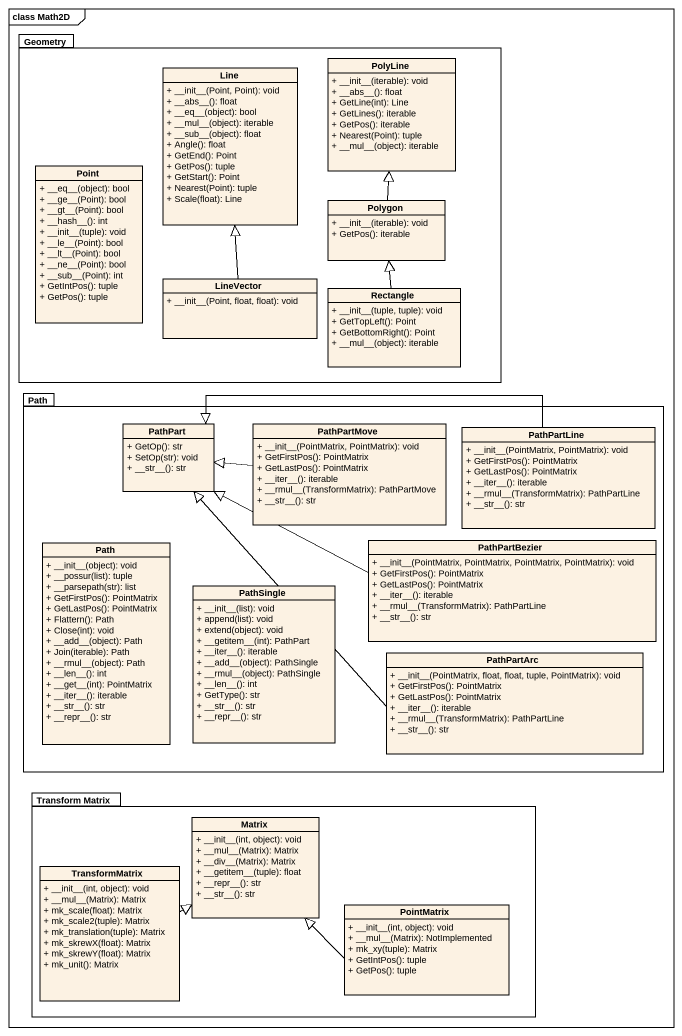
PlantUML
@startuml
mainframe class Math2D
hide circle
hide empty members
skinparam classAttributeIconSize 0
package Geometry {
  class Line {
    + ~__init~__(Point, Point): void
    + ~__abs~__(): float
    + ~__eq~__(object): bool
    + ~__mul~__(object): iterable
    + ~__sub~__(object): float
    + Angle(): float
    + GetEnd(): Point
    + GetPos(): tuple
    + GetStart(): Point
    + Nearest(Point): tuple
    + Scale(float): Line
  }
  class PolyLine {
    + ~__init~__(iterable): void
    + ~__abs~__(): float
    + GetLine(int): Line
    + GetLines(): iterable
    + GetPos(): iterable
    + Nearest(Point): tuple
    + ~__mul~__(object): iterable
  }
  class Point {
    + ~__eq~__(object): bool
    + ~__ge~__(Point): bool
    + ~__gt~__(Point): bool
    + ~__hash~__(): int
    + ~__init~__(tuple): void
    + ~__le~__(Point): bool
    + ~__lt~__(Point): bool
    + ~__ne~__(Point): bool
    + ~__sub~__(Point): int
    + GetIntPos(): tuple
    + GetPos(): tuple
  }
  class Polygon {
    + ~__init~__(iterable): void
    + GetPos(): iterable
  }
  class LineVector {
    + ~__init~__(Point, float, float): void
  }
  class "Rectangle" as Rectangle_ {
    + ~__init~__(tuple, tuple): void
    + GetTopLeft(): Point
    + GetBottomRight(): Point
    + ~__mul~__(object): iterable
  }
}
package Path {
  class PathPart {
    + GetOp(): str
    + SetOp(str): void
    + ~__str~__(): str
  }
  class PathPartMove {
    + ~__init~__(PointMatrix, PointMatrix): void
    + GetFirstPos(): PointMatrix
    + GetLastPos(): PointMatrix
    + ~__iter~__(): iterable
    + ~__rmul~__(TransformMatrix): PathPartMove
    + ~__str~__(): str
  }
  class PathPartLine {
    + ~__init~__(PointMatrix, PointMatrix): void
    + GetFirstPos(): PointMatrix
    + GetLastPos(): PointMatrix
    + ~__iter~__(): iterable
    + ~__rmul~__(TransformMatrix): PathPartLine
    + ~__str~__(): str
  }
  class "Path" as Path_2 {
    + ~__init~__(object): void
    + __possur(list): tuple
    + __parsepath(str): list
    + GetFirstPos(): PointMatrix
    + GetLastPos(): PointMatrix
    + Flattern(): Path
    + Close(int): void
    + ~__add~__(object): Path
    + Join(iterable): Path
    + ~__rmul~__(object): Path
    + ~__len~__(): int
    + ~__get~__(int): PointMatrix
    + ~__iter~__(): iterable
    + ~__str~__(): str
    + ~__repr~__(): str
  }
  class PathPartBezier {
    + ~__init~__(PointMatrix, PointMatrix, PointMatrix, PointMatrix): void
    + GetFirstPos(): PointMatrix
    + GetLastPos(): PointMatrix
    + ~__iter~__(): iterable
    + ~__rmul~__(TransformMatrix): PathPartLine
    + ~__str~__(): str
  }
  class PathSingle {
    + ~__init~__(list): void
    + append(list): void
    + extend(object): void
    + ~__getitem~__(int): PathPart
    + ~__iter~__(): iterable
    + ~__add~__(object): PathSingle
    + ~__rmul~__(object): PathSingle
    + ~__len~__(): int
    + GetType(): str
    + ~__str~__(): str
    + ~__repr~__(): str
  }
  class PathPartArc {
    + ~__init~__(PointMatrix, float, float, tuple, PointMatrix): void
    + GetFirstPos(): PointMatrix
    + GetLastPos(): PointMatrix
    + ~__iter~__(): iterable
    + ~__rmul~__(TransformMatrix): PathPartLine
    + ~__str~__(): str
  }
}
package "Transform Matrix" as Transform_Matrix {
  class Matrix {
    + ~__init~__(int, object): void
    + ~__mul~__(Matrix): Matrix
    + ~__div~__(Matrix): Matrix
    + ~__getitem~__(tuple): float
    + ~__repr~__(): str
    + ~__str~__(): str
  }
  class TransformMatrix {
    + ~__init~__(int, object): void
    + ~__mul~__(Matrix): Matrix
    + mk_scale(float): Matrix
    + mk_scale2(tuple): Matrix
    + mk_translation(tuple): Matrix
    + mk_skrewX(float): Matrix
    + mk_skrewY(float): Matrix
    + mk_unit(): Matrix
  }
  class PointMatrix {
    + ~__init~__(int, object): void
    + ~__mul~__(Matrix): NotImplemented
    + mk_xy(tuple): Matrix
    + GetIntPos(): tuple
    + GetPos(): tuple
  }
}
Polygon -up-|> PolyLine
LineVector -up-|> Line
Rectangle_ -up-|> Polygon
PathPartMove -left-|> PathPart
PathPartLine -left-|> PathPart
PathPartBezier -left-|> PathPart
PathPartArc -up-|> PathPart
TransformMatrix -right-|> Matrix
PointMatrix -left-|> Matrix
@enduml
